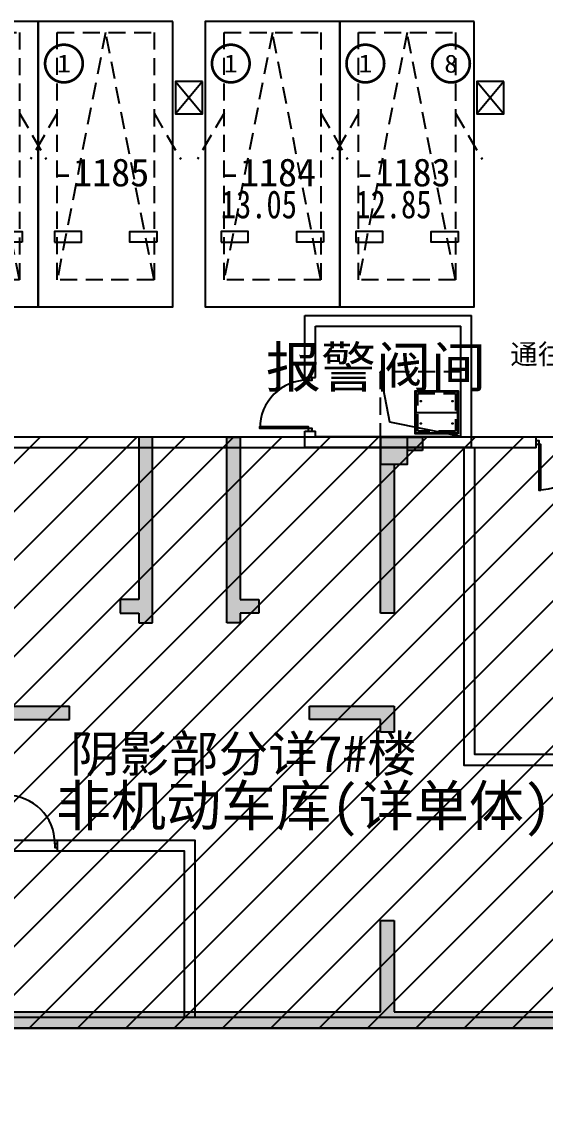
# Model space of a CAD drawing. Header units: millimetres. Extents: x 693907 to 1906102, y -24098 to 332602.
# Drawn here: x 835807 to 845537, y 236460 to 256560 of the extents above; entities that cross this region are included whole.
import ezdxf
from ezdxf.enums import TextEntityAlignment as Align

# ---------------------------------------------------------------- set-up
doc = ezdxf.new("R2010")
doc.units = ezdxf.units.MM
doc.header["$LTSCALE"] = 100
doc.linetypes.add('A6-DK-B1F$0$HIDDEN2', pattern=[4.7625, 3.175, -1.5875])
doc.linetypes.add('A6-DK-JSJ-B1F$0$HIDDEN2', pattern=[4.7625, 3.175, -1.5875])
doc.layers.get('Defpoints').update_dxf_attribs({"color": 189})
for name, color, linetype in [('-ACO-TTLB', 153, 'Continuous'), ('7#-HW-B1F$0$S-HATCH-X', 251, 'Continuous'), ('7#-W-B1F$0$S-COLUMN-S', 2, 'Continuous'), ('7#-W-B1F$0$S-WALL-S', 4, 'Continuous'), ('A-HATCH', 251, 'Continuous'), ('A-ROOM-IDEN', 31, 'Continuous'), ('A-WIND-IDEN', 244, 'Continuous'), ('A6-DK-B1F$0$A-DOOR', 190, 'Continuous'), ('A6-DK-B1F$0$A-PRKG', 175, 'A6-DK-B1F$0$HIDDEN2'), ('A6-DK-B1F$0$A-PRKG-SIGN', 252, 'Continuous'), ('A6-DK-B1F$0$A-WALL', 2, 'Continuous'), ('A6-DK-JSJ-B1F$0$A-DRAIN', 152, 'Continuous'), ('A6-DK-JSJ-B1F$0$A-HOLE-FLOR', 242, 'Continuous'), ('A6-DK-JSJ-B1F$0$A-LOWER', 131, 'A6-DK-JSJ-B1F$0$HIDDEN2'), ('A6-DK-JSJ-B1F$0$X23-BF$0$A-HATCH', 251, 'Continuous'), ('A6-W-B1$0$S-WALL-S', 4, 'Continuous'), ('a_parking_number', 120, 'Continuous'), ('a_parking_price', 211, 'Continuous'), ('X7-B1F$0$A-DOOR', 190, 'Continuous'), ('X7-B1F$0$A-STAIR', 142, 'Continuous'), ('X7-B1F$0$A-WALL', 2, 'Continuous'), ('xref(dwg引用图层)', 7, 'Continuous')]:
    doc.layers.add(name, color=color, linetype=linetype)
doc.layers.add('7#-HW-B1F$0$S-EDIT', color=241, linetype='Continuous', plot=False)
doc.layers.add('A6-W-B1$0$S-EDIT', color=241, linetype='Continuous', plot=False)
doc.layers.add('LVTRY', color=6, linetype='Continuous', lineweight=18)
doc.layers.add('PUB_TEXT', color=7, linetype='Continuous', lineweight=15)
doc.styles.add('-黑体', font='simhei.ttf')
doc.styles.add('华文细黑', font='STXIHEI.TTF')
doc.styles.add('黑体', font='simhei.ttf', dxfattribs={"width": 0.8})

# ---------------------------------------------------------------- blocks, each defined once
blk = doc.blocks.new('*U187')
at = {"linetype": 'ByBlock', "lineweight": -2}
for points in [[(0, -35), (50, -35), (50, 35), (0, 35)], [(1750, -35), (1800, -35), (1800, 35), (1750, 35)], [(85, -885), (85, -35), (50, -35), (50, -885)], [(1715, -885), (1715, -35), (1750, -35), (1750, -885)]]:
    blk.add_lwpolyline(points, close=True, dxfattribs=at)
for centre, start, end in [((50, -35), 270, 0), ((1750, -35), 180, 270)]:
    blk.add_arc(centre, 850, start, end, dxfattribs=at)
blk = doc.blocks.new('*U182')
at = {"color": 0, "linetype": 'ByBlock', "lineweight": -2}
for points in [[(85, 935), (85, 35), (50, 35), (50, 935)], [(50, 35), (0, 35), (0, -35), (50, -35)], [(1000, 35), (950, 35), (950, -35), (1000, -35)]]:
    blk.add_lwpolyline(points, close=True, dxfattribs=at)
blk.add_arc((50, 35), 900, 360, 90, dxfattribs=at)
blk = doc.blocks.new('X7-B1F')
at = {"layer": 'X7-B1F$0$A-STAIR'}
for points in [[(17838, 4800), (18838, 4800)], [(17838, 4600), (18838, 4600)]]:
    blk.add_lwpolyline(points, dxfattribs=at)
at = {"layer": 'X7-B1F$0$A-WALL'}
for points in [[(27730, 12290), (14850, 12290)], [(27730, 12090), (27730, 12290)], [(27730, 12090), (14850, 12090)], [(30490, 6190), (26390, 6190), (26390, 12090)], [(30490, 6390), (26590, 6390), (26590, 12090)], [(18838, 4800), (21390, 4800), (21390, 1510)], [(18838, 4600), (18838, 4800)], [(18838, 4600), (21190, 4600), (21190, 1510)], [(-100, 3400), (-100, 1310), (7550, 1310), (7550, -90), (13750, -90), (13750, 1310), (28850, 1310), (28850, -90), (35020, -90), (35020, 1310), (42430, 1310)], [(100, 3400), (100, 1510), (7750, 1510), (7750, 110), (13550, 110), (13550, 1510), (29050, 1510), (29050, 110), (34820, 110), (34820, 1510), (42430, 1510)]]:
    blk.add_lwpolyline(points, dxfattribs=at)
at = {"layer": 'X7-B1F$0$A-DOOR', "xscale": -1}
blk.add_blockref('*U187', (29530, 12190), dxfattribs=at)
at = {"layer": 'X7-B1F$0$A-DOOR'}
blk.add_blockref('*U182', (17838, 4700), dxfattribs=at)
blk = doc.blocks.new('7#-HW-B1F')
at = {"layer": '7#-HW-B1F$0$S-HATCH-X'}
for points in [[(20600, 12290), (20350, 12290), (20350, 9270), (20000, 9270), (20000, 9020), (20350, 9020), (20350, 8840), (20600, 8840)], [(22580, 9270), (22230, 9270), (22230, 12290), (21980, 12290), (21980, 8840), (22230, 8840), (22230, 9020), (22580, 9020)], [(25340, 12290), (24840, 12290), (24840, 11790), (25340, 11790)], [(25620, 12290), (25340, 12290), (25340, 12040), (25620, 12040)], [(25090, 11790), (24840, 11790), (24840, 9020), (25090, 9020)], [(19060, 7290), (17490, 7290), (17490, 6810), (17740, 6810), (17740, 7040), (19060, 7040)], [(25090, 7290), (23520, 7290), (23520, 7040), (24840, 7040), (24840, 6810), (25090, 6810)], [(29020, 2760), (28770, 2760), (28770, 1610), (25090, 1610), (25090, 3310), (24840, 3310), (24840, 1610), (17740, 1610), (17740, 3310), (17490, 3310), (17490, 1610), (13810, 1610), (13810, 2760), (13560, 2760), (13560, 310), (13860, 310), (13860, 1310), (28720, 1310), (28720, 310), (29020, 310)]]:
    blk.add_hatch(color=256, dxfattribs=at).paths.add_polyline_path(points)
at = {"layer": '7#-HW-B1F$0$S-EDIT'}
for p, q in [((20600, 12290), (20350, 12290)), ((20350, 12290), (20350, 9270)), ((20600, 8840), (20600, 12290)), ((21980, 8840), (21980, 12290)), ((21980, 12290), (22230, 12290)), ((22230, 12290), (22230, 9270)), ((24840, 9020), (24840, 12290)), ((24840, 12290), (25620, 12290)), ((25620, 12290), (25620, 12040)), ((25620, 12040), (25340, 12040)), ((25090, 11790), (25090, 9020)), ((20350, 9270), (20000, 9270)), ((20000, 9270), (20000, 9020)), ((22230, 9270), (22580, 9270)), ((22580, 9270), (22580, 9020)), ((20000, 9020), (20350, 9020)), ((20350, 9020), (20350, 8840)), ((22580, 9020), (22230, 9020)), ((22230, 9020), (22230, 8840)), ((25090, 9020), (24840, 9020)), ((20350, 8840), (20600, 8840)), ((22230, 8840), (21980, 8840)), ((17490, 7290), (19060, 7290)), ((19060, 7040), (19060, 7290)), ((23520, 7040), (23520, 7290)), ((23520, 7290), (25090, 7290)), ((25090, 7290), (25090, 6810)), ((17740, 7040), (19060, 7040)), ((24840, 7040), (23520, 7040)), ((24840, 6810), (24840, 7040)), ((25090, 6810), (24840, 6810)), ((24840, 1610), (24840, 3310)), ((24840, 3310), (25090, 3310)), ((25090, 3310), (25090, 1610)), ((17740, 1610), (24840, 1610)), ((25090, 1610), (28770, 1610)), ((28720, 1310), (13860, 1310))]:
    blk.add_line(p, q, dxfattribs=at)
blk.add_lwpolyline([(25340, 12290), (24840, 12290), (24840, 11790), (25340, 11790)], close=True, dxfattribs=at)
blk = doc.blocks.new('7#-W-B1F')
at = {"layer": '7#-W-B1F$0$S-COLUMN-S'}
blk.add_lwpolyline([(25340, 12290), (24840, 12290), (24840, 11790), (25340, 11790)], close=True, dxfattribs=at)
at = {"layer": '7#-W-B1F$0$S-WALL-S', "color": 0, "linetype": 'ByBlock', "lineweight": -2}
for p, q in [((20600, 12290), (20350, 12290)), ((20350, 12290), (20350, 9270)), ((20600, 8840), (20600, 12290)), ((21980, 8840), (21980, 12290)), ((21980, 12290), (22230, 12290)), ((22230, 12290), (22230, 9270)), ((24840, 9020), (24840, 12290)), ((24840, 12290), (25620, 12290)), ((25620, 12290), (25620, 12040)), ((25620, 12040), (25340, 12040)), ((25090, 11790), (25090, 9020)), ((20350, 9270), (20000, 9270)), ((20000, 9270), (20000, 9020)), ((22230, 9270), (22580, 9270)), ((22580, 9270), (22580, 9020)), ((20000, 9020), (20350, 9020)), ((20350, 9020), (20350, 8840)), ((22580, 9020), (22230, 9020)), ((22230, 9020), (22230, 8840)), ((25090, 9020), (24840, 9020)), ((20350, 8840), (20600, 8840)), ((22230, 8840), (21980, 8840)), ((17490, 7290), (19060, 7290)), ((19060, 7040), (19060, 7290)), ((23520, 7040), (23520, 7290)), ((23520, 7290), (25090, 7290)), ((25090, 7290), (25090, 6810)), ((17740, 7040), (19060, 7040)), ((24840, 7040), (23520, 7040)), ((24840, 6810), (24840, 7040)), ((25090, 6810), (24840, 6810)), ((24840, 1610), (24840, 3310)), ((24840, 3310), (25090, 3310)), ((25090, 3310), (25090, 1610)), ((17740, 1610), (24840, 1610)), ((25090, 1610), (28770, 1610)), ((28720, 1310), (13860, 1310))]:
    blk.add_line(p, q, dxfattribs=at)
blk = doc.blocks.new('BF1')
at = {"layer": 'xref(dwg引用图层)'}
for name in ['7#-HW-B1F', '7#-W-B1F']:
    blk.add_blockref(name, (75420, 236550), dxfattribs=at)
blk = doc.blocks.new('*U421')
at = {"layer": 'A6-DK-JSJ-B1F$0$A-DRAIN'}
blk.add_lwpolyline([(50, 50), (50, 850), (850, 850), (850, 50)], close=True, dxfattribs=at)
at = {"layer": 'A6-DK-JSJ-B1F$0$A-HOLE-FLOR'}
blk.add_lwpolyline([(0, 0), (270, 1317), (1200, 1500)], dxfattribs=at)
for points in [[(65, 835), (450, 835), (450, 65), (65, 65)], [(835, 835), (450, 835), (450, 65), (835, 65)]]:
    blk.add_lwpolyline(points, close=True, dxfattribs=at)
at = {"layer": 'A6-DK-JSJ-B1F$0$A-LOWER'}
for points in [[(0, 1500), (0, 0), (1200, 0), (1200, 1500), (0, 1500)], [(100, 100), (100, 800), (800, 800), (800, 100), (100, 100)]]:
    blk.add_lwpolyline(points, dxfattribs=at)
at = {"layer": 'A6-DK-JSJ-B1F$0$X23-BF$0$A-HATCH'}
blk.add_lwpolyline([(65, 65), (65, 835), (835, 835), (835, 65)], close=True, dxfattribs=at)
for centre in [(242, 745), (657, 745), (242, 155), (657, 155)]:
    blk.add_circle(centre, 8, dxfattribs=at)
blk = doc.blocks.new('A6-DK-JSJ-B1F')
at = {"layer": 'A6-DK-JSJ-B1F$0$A-LOWER', "rotation": 90}
blk.add_blockref('*U421', (101750, 248850), dxfattribs=at)
blk = doc.blocks.new('A6-W-B1$0$Z-2')
at = {"layer": 'A6-W-B1$0$S-EDIT'}
for p, q in [((72869, 44139), (73369, 43539)), ((73369, 44139), (72869, 43539))]:
    blk.add_line(p, q, dxfattribs=at)
at = {"layer": 'A6-W-B1$0$S-WALL-S', "color": 0, "linetype": 'ByBlock', "lineweight": -2}
blk.add_lwpolyline([(73369, 44139), (72869, 44139), (72869, 43539), (73369, 43539), (73369, 44139)], dxfattribs=at)
blk = doc.blocks.new('A6-W-B1', base_point=(85957, 40190))
at = {"layer": 'A6-W-B1$0$S-WALL-S'}
for p in [(109538, 251500), (115138, 251500)]:
    blk.add_blockref('A6-W-B1$0$Z-2', p, dxfattribs=at)
blk = doc.blocks.new('dttc')
at = {"layer": 'A-HATCH'}
h = blk.add_hatch(dxfattribs=at)
h.set_pattern_fill('ANSI31', color=256, scale=200)
h.paths.add_polyline_path([(75320, 237860), (82860, 237860), (82860, 236460), (89280, 236460), (89280, 237860), (104140, 237860), (104140, 236460), (110560, 236460), (110561, 237860), (118100, 237860), (118100, 238600), (122430, 238600), (122430, 249820), (117910, 249820), (117910, 247040), (114460, 247060), (114460, 248850), (112450, 248850), (112450, 249940), (108500, 249940), (108500, 251260), (105390, 251260), (105390, 248840), (88030, 248840), (88030, 251260), (84920, 251260), (84920, 248840), (78980, 248840), (78980, 247040), (76120, 247040), (76120, 243840), (75320, 243840)])
blk.add_lwpolyline([(89280, 237860), (104140, 237860), (104140, 236460), (110560, 236460), (110561, 237860), (118100, 237860), (118100, 238600), (122430, 238600), (122430, 249820), (117910, 249820), (117910, 247040), (114460, 247060), (114460, 248850), (112450, 248850), (112450, 249940), (108500, 249940), (108500, 251260), (105390, 251260), (105390, 248840), (88030, 248840)], dxfattribs=at)
at = {"layer": 'A-WIND-IDEN', "style": '华文细黑'}
blk.add_text('阴影部分详7#楼', height=675, dxfattribs=at).set_placement((97710, 242618), align=Align.CENTER)
blk = doc.blocks.new('A6-DK-B1F$0$标准车位')
blk.add_lwpolyline([(350, 4600), (1250, 0), (2150, 4600)])
blk.add_lwpolyline([(350, 4600), (2150, 4600), (2150, 0), (350, 0)], close=True)
at = {"layer": 'A6-DK-B1F$0$A-PRKG-SIGN'}
for points in [[(0, -200), (2500, -200), (2500, 5100), (0, 5100)], [(300, 3900), (800, 3900), (800, 3700), (300, 3700)], [(2200, 3900), (1700, 3900), (1700, 3700), (2200, 3700)]]:
    blk.add_lwpolyline(points, close=True, dxfattribs=at)
at = {"layer": 'Defpoints', "color": 8, "linetype": 'A6-DK-B1F$0$HIDDEN2', "extrusion": (-5.18032e-09, 4.96178e-22, 1), "elevation": 0}
for points in [[(350, 1500), (-145, 2357)], [(2150, 1500), (2645, 2357)]]:
    blk.add_lwpolyline(points, dxfattribs=at)
blk = doc.blocks.new('*U455')
at = {"color": 0, "linetype": 'ByBlock', "lineweight": -2}
for points in [[(-35, 1000), (-35, 950), (35, 950), (35, 1000)], [(-935, 85), (-35, 85), (-35, 50), (-935, 50)], [(-35, 50), (-35, 0), (35, 0), (35, 50)]]:
    blk.add_lwpolyline(points, close=True, dxfattribs=at)
blk.add_arc((-35, 50), 900, 90, 180, dxfattribs=at)

msp = doc.modelspace()

# ---------------------------------------------------------------- linework, layer by layer
at = {"layer": 'A6-DK-B1F$0$A-WALL'}
for p, q in [((841066.9, 251100), (844166.9, 251100)), ((841066.9, 249950), (841066.9, 251100)), ((844166.9, 248650), (844166.9, 251100)), ((841266.9, 250900), (843966.9, 250900)), ((841266.9, 249950), (841266.9, 250900)), ((843966.9, 248850), (843966.9, 250900)), ((841066.9, 249950, 0), (841266.9, 249950, 0)), ((841066.9, 248650), (841066.9, 248950)), ((841066.9, 248950, 0), (841266.9, 248950, 0)), ((841266.9, 248850), (841266.9, 248950)), ((841266.9, 248850), (843966.9, 248850)), ((841066.9, 248650), (844166.9, 248650))]:
    msp.add_line(p, q, dxfattribs=at)
at = {"layer": 'LVTRY', "color": 6, "const_width": 50}
for points in [[(836942.6, 255781.2, 1), (836242.6, 255781.2, 1)], [(840042.6, 255781.2, 1), (839342.6, 255781.2, 1)], [(842542.6, 255781.2, 1), (841842.6, 255781.2, 1)], [(844134.1, 255781.2, 1), (843434.1, 255781.2, 1)]]:
    msp.add_lwpolyline(points, format="xyb", close=True, dxfattribs=at)

# ---------------------------------------------------------------- block references
at = {"layer": '-ACO-TTLB'}
for name in ['BF1', 'dttc']:
    msp.add_blockref(name, (742216.9, 0), dxfattribs=at)
at = {"layer": 'A6-DK-B1F$0$A-DOOR'}
msp.add_blockref('*U455', (841166.9, 248950, 0), dxfattribs=at)
at = {"layer": 'A6-DK-B1F$0$A-PRKG', "linetype": 'ByBlock', "extrusion": (5.18032e-09, -4.99294e-22, -1), "xscale": -1, "zscale": -1, "rotation": 180}
for p in [(-836116.9, 256360, 0), (-838616.9, 256360, 0), (-841716.9, 256360, 0), (-844216.9, 256360, 0)]:
    msp.add_blockref('A6-DK-B1F$0$标准车位', p, dxfattribs=at)
at = {"layer": 'xref(dwg引用图层)'}
for name, p in [('A6-W-B1', (742216.9, 0)), ('A6-DK-JSJ-B1F', (742216.9, 0)), ('X7-B1F', (817636.9, 236550))]:
    msp.add_blockref(name, p, dxfattribs=at)

# ---------------------------------------------------------------- texts
at = {"layer": 'A-ROOM-IDEN', "style": '华文细黑'}
for s, height, p in [('报警阀间', 750, (842390.4, 249764.2)), ('通往7号楼', 375, (846034.7, 250193)), ('非机动车库(详单体)', 750, (841046.8, 241616.5))]:
    msp.add_text(s, height=height, dxfattribs=at).set_placement(p, align=Align.CENTER)
at = {"layer": 'a_parking_number', "style": '华文细黑'}
for s, p in [('-1185', (837293.7, 253754.8, 0)), ('-1184', (840393.7, 253754.8, 0)), ('-1183', (842893.7, 253754.8, 0))]:
    msp.add_text(s, height=520, dxfattribs=at).set_placement(p, align=Align.MIDDLE)
at = {"layer": 'a_parking_price', "style": '黑体', "width": 0.8}
for s, p in [('13.05', (839506.8, 252904.9)), ('12.85', (842006.8, 252904.9))]:
    msp.add_text(s, height=520, dxfattribs=at).set_placement(p)
at = {"layer": 'PUB_TEXT', "color": 6, "style": '-黑体'}
for s, width, p, p2 in [('1', 1.065055, (836464.3, 255614.9), (836720.9, 255614.9)), ('1', 1.065055, (839564.3, 255614.9), (839820.9, 255614.9)), ('1', 1.065055, (842064.3, 255614.9), (842320.9, 255614.9)), ('8', 1.032317, (843659.8, 255612), (843908.5, 255612))]:
    msp.add_text(s, height=335, dxfattribs=dict(at, width=width)).set_placement(p, p2, align=Align.FIT)

doc.saveas('drawing.dxf')
